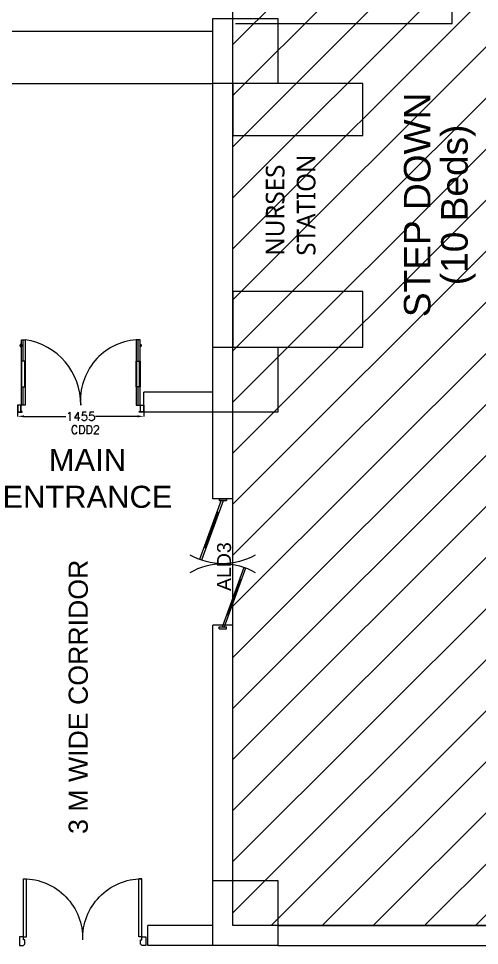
# Model space of a CAD drawing. Extents: x 3505867 to 4040009, y -660366 to -590408.
# Drawn here: x 3632873 to 3638185, y -613183 to -602488 of the extents above; entities that cross this region are included whole.
import ezdxf
from ezdxf.enums import TextEntityAlignment as Align

# ---------------------------------------------------------------- set-up
doc = ezdxf.new("R2010")
doc.units = 0
doc.header["$LTSCALE"] = 6
doc.header["$MEASUREMENT"] = 0
doc.layers.get('0').update_dxf_attribs({"linetype": 'CONTINUOUS', "lineweight": 0})
doc.layers.get('Defpoints').update_dxf_attribs({"linetype": 'CONTINUOUS', "lineweight": 0})
for name, color, linetype, lineweight in [('1200 Door', 144, 'CONTINUOUS', 0), ('COL', 5, 'CONTINUOUS', 0), ('D.F', 251, 'CONTINUOUS', 0), ('DIM', 7, 'CONTINUOUS', 0), ('DOOR', 44, 'CONTINUOUS', 0), ('Double Leaf Door', 4, 'CONTINUOUS', 0), ('FUR', 21, 'CONTINUOUS', 0), ('WALL', 10, 'CONTINUOUS', 0)]:
    doc.layers.add(name, color=color, linetype=linetype, lineweight=lineweight)
doc.styles.add('ARIAL', font='arial.ttf')
doc.styles.add('ROMANS', font='romans.shx')
doc.linetypes.add('ZIGZAG', pattern='A,0.0001,-0.2,[131,ltypeshp.shx,S=0.2,R=0,X=-0.2,Y=0],-0.4,[131,ltypeshp.shx,S=0.2,R=180,X=0.2,Y=0],-0.2', length=0.8001)
doc.dimstyles.new('AEPL1', dxfattribs={"dimtxt": 100, "dimasz": 75, "dimexe": 1.25, "dimexo": 50, "dimtad": 0, "dimdec": 0, "dimtxsty": 'ROMANS', "dimcen": 2.5, "dimclrd": 7, "dimclre": 7, "dimadec": 0, "dimazin": 0, "dimtfac": 1, "dimtdec": 0, "dimtmove": 0, "dimatfit": 3, "dimfxl": 1, "dimlwd": 0, "dimlwe": 0, "dimarcsym": 0})

# ---------------------------------------------------------------- blocks, each defined once
blk = doc.blocks.new('Z$W@#5624')
at = {"layer": 'DOOR'}
for p, q in [((1770, 446), (949, 745)), ((1779, 470), (957, 769)), ((1122, 709), (1113, 685)), ((1610, 518), (1117, 697)), ((1614, 529), (1606, 506)), ((0, 499), (25, 499)), ((0, 400), (0, 499)), ((0, 400), (25, 400)), ((19, 429), (28, 453)), ((19, 429), (840, 130)), ((25, 400), (25, 499)), ((28, 453), (849, 154)), ((183, 369), (192, 393)), ((1779, 470), (1770, 446)), ((1798, 499), (1773, 499)), ((1773, 400), (1773, 499)), ((1798, 400), (1773, 400)), ((1798, 400), (1798, 499)), ((188, 381), (680, 202)), ((685, 214), (676, 190))]:
    blk.add_line(p, q, dxfattribs=at)
at = {"layer": 'DOOR', "color": 145, "extrusion": (0, 0, -1)}
for centre, start_param, end_param in [((0, 449), -0.523599, 0.523599), ((1798, 449), 2.617994, 3.665191)]:
    blk.add_ellipse(centre, major_axis=(899, 0), ratio=1, start_param=start_param, end_param=end_param, dxfattribs=at)
blk = doc.blocks.new('21500')
at = {"layer": 'DOOR'}
for p, q in [((68, 100), (68, 770)), ((68, 770), (102, 770)), ((102, 100), (102, 770)), ((1398, 100), (1398, 770)), ((1432, 770), (1398, 770)), ((1432, 100), (1432, 770)), ((68, 100), (102, 100)), ((68, 0), (68, 2)), ((82, 15), (80, 15)), ((1432, 100), (1398, 100)), ((1418, 15), (1420, 15)), ((1432, 0), (1432, 2))]:
    blk.add_line(p, q, dxfattribs=at)
for points in [[(82, 65), (68, 65), (68, 100), (22, 100), (22, 0), (68, 0)], [(82, 15), (82, 65)], [(1418, 65), (1432, 65), (1432, 100), (1478, 100), (1478, 0), (1432, 0)], [(1418, 15), (1418, 65)]]:
    blk.add_lwpolyline(points, dxfattribs=at)
at = {"layer": 'DOOR', "color": 145}
for centre, start, end in [((64, 84), 358.4209, 89.721), ((1436, 84), 90.279, 181.5791)]:
    blk.add_arc(centre, 686, start, end, dxfattribs=at)
at = {"layer": 'DOOR'}
for centre, start, end in [((68, 15), 270, 0), ((1432, 15), 180, 270)]:
    blk.add_arc(centre, 12.5, start, end, dxfattribs=at)
blk = doc.blocks.new('*D606')
at = {"layer": 'Defpoints', "color": 0, "linetype": 'ByBlock', "transparency": 16777216}
for p in [(-8510, 7025), (-7055, 7025), (-7055, 6860)]:
    blk.add_point(p, dxfattribs=at)
at = {"layer": 'DIM', "color": 7, "linetype": 'ByBlock', "lineweight": 0, "transparency": 16777216}
for p, q in [((-8510, 6975), (-8510, 6859)), ((-7055, 6975), (-7055, 6859)), ((-8435, 6860), (-7952, 6860)), ((-7130, 6860), (-7613, 6860))]:
    blk.add_line(p, q, dxfattribs=at)
at = {"layer": 'DIM', "color": 7, "linetype": 'ByBlock', "transparency": 16777216}
for points in [[(-8435, 6872), (-8435, 6848), (-8510, 6860)], [(-7130, 6872), (-7130, 6848), (-7055, 6860)]]:
    blk.add_solid(points, dxfattribs=at)
at = {"layer": 'DIM', "color": 0, "linetype": 'ByBlock', "transparency": 16777216, "insert": (-7783, 6860), "char_height": 100, "attachment_point": 5, "style": 'ROMANS'}
blk.add_mtext('1455', dxfattribs=at)
blk = doc.blocks.new('2000x80')
at = {"layer": 'Double Leaf Door'}
for points in [[(104210, -25358), (104215, -25358), (104215, -25061), (104210, -25061)], [(104254, -25061), (104249, -25061), (104249, -25358), (104254, -25358)], [(105533, -25061), (105538, -25061), (105538, -25358), (105533, -25358)], [(105577, -25358), (105572, -25358), (105572, -25061), (105577, -25061)]]:
    blk.add_hatch(color=6, dxfattribs=at).paths.add_polyline_path(points)
at = {"layer": 'Double Leaf Door', "color": 8}
for p, q in [((104196, -24871), (104196, -24888)), ((104210, -24869), (104198, -24869)), ((104198, -24890), (104210, -24890)), ((104210, -25567), (104210, -24813)), ((104210, -24813), (104254, -24813)), ((104210, -24869), (104210, -24890)), ((104232, -25061), (104232, -24813)), ((104254, -24813), (104254, -25567)), ((105577, -24813), (105533, -24813)), ((105533, -24813), (105533, -25567)), ((105555, -25061), (105555, -24813)), ((105577, -25567), (105577, -24813)), ((105577, -24869), (105589, -24869)), ((105577, -24869), (105577, -24890)), ((105589, -24890), (105577, -24890)), ((105591, -24871), (105591, -24888)), ((104232, -25567), (104232, -25358)), ((105555, -25567), (105555, -25358)), ((104166, -25567), (104166, -25647)), ((104206, -25567), (104166, -25567)), ((104166, -25647), (104206, -25647)), ((104168, -25569), (104168, -25645)), ((104204, -25569), (104168, -25569)), ((104168, -25645), (104206, -25645)), ((104204, -25644), (104204, -25569)), ((104216, -25644), (104204, -25644)), ((104206, -25642), (104206, -25567)), ((104218, -25642), (104206, -25642)), ((104206, -25645), (104216, -25645)), ((104206, -25647), (104218, -25647)), ((104254, -25567), (104210, -25567)), ((104216, -25645), (104216, -25644)), ((104218, -25647), (104218, -25642)), ((105533, -25567), (105577, -25567)), ((105569, -25647), (105569, -25642)), ((105569, -25642), (105581, -25642)), ((105581, -25647), (105569, -25647)), ((105571, -25645), (105571, -25644)), ((105571, -25644), (105583, -25644)), ((105581, -25645), (105571, -25645)), ((105581, -25642), (105581, -25567)), ((105581, -25567), (105621, -25567)), ((105619, -25645), (105581, -25645)), ((105621, -25647), (105581, -25647)), ((105583, -25644), (105583, -25569)), ((105583, -25569), (105619, -25569)), ((105619, -25569), (105619, -25645)), ((105621, -25567), (105621, -25647))]:
    blk.add_line(p, q, dxfattribs=at)
at = {"layer": 'Double Leaf Door', "color": 6}
for p, q in [((104254, -25061), (104210, -25061)), ((104210, -25061), (104210, -25358)), ((104215, -25358), (104215, -25061)), ((104249, -25358), (104249, -25061)), ((104254, -25358), (104254, -25061)), ((105533, -25358), (105533, -25061)), ((105533, -25061), (105577, -25061)), ((105538, -25358), (105538, -25061)), ((105572, -25358), (105572, -25061)), ((105577, -25061), (105577, -25358)), ((104210, -25358), (104254, -25358)), ((105577, -25358), (105533, -25358))]:
    blk.add_line(p, q, dxfattribs=at)
at = {"layer": 'Double Leaf Door', "color": 6, "ltscale": 100}
for p, q in [((104249, -25061), (104249, -25358)), ((105538, -25061), (105538, -25358))]:
    blk.add_line(p, q, dxfattribs=at)
at = {"layer": 'Double Leaf Door', "color": 6}
for points in [[(104210, -25061), (104210, -25358), (104215, -25358), (104215, -25061), (104210, -25061)], [(104254, -25061), (104254, -25358), (104249, -25358), (104249, -25061), (104254, -25061)], [(105533, -25061), (105533, -25358), (105538, -25358), (105538, -25061), (105533, -25061)], [(105577, -25061), (105577, -25358), (105572, -25358), (105572, -25061), (105577, -25061)]]:
    blk.add_lwpolyline(points, dxfattribs=at)
at = {"layer": 'Double Leaf Door', "ltscale": 5000}
for points in [[(104210, -25061), (104210, -25358), (104215, -25358), (104215, -25061), (104210, -25061)], [(105577, -25061), (105577, -25358), (105572, -25358), (105572, -25061), (105577, -25061)]]:
    blk.add_lwpolyline(points, dxfattribs=at)
at = {"layer": 'Double Leaf Door', "color": 8}
for centre, radius, start, end in [((104196, -24880), 3.72, 90, 270), ((104198, -24871), 1.98, 90, 180), ((104198, -24888), 1.98, 180, 270), ((104144, -25555), 750, 359.0321, 81.5724), ((105589, -25509), 698, 94.5944, 184.8011), ((105589, -24871), 1.98, 0, 90), ((105589, -24888), 1.98, 270, 0), ((105591, -24880), 3.72, 270, 90)]:
    blk.add_arc(centre, radius, start, end, dxfattribs=at)
blk = doc.blocks.new('CIVIL IVF')
at = {"layer": 'D.F', "linetype": 'ByBlock'}
h = blk.add_hatch(dxfattribs=at)
h.set_pattern_fill('ANSI31', color=8, scale=3333, style=0)
h.set_pattern_definition([(45, (-3042382.2, 734918.8), (-294.59836, 294.59836), [])])
h.paths.add_polyline_path([(-6030, 17415.2), (300, 17415.2), (300, 985.2), (-6030, 985.2)])
at = {"layer": 'COL', "color": 8}
blk.add_lwpolyline([(-6260, 10700.2), (-6260, 11450.2), (-5510, 11450.2), (-5510, 10700.2)], close=True, dxfattribs=at)
at = {"layer": 'D.F', "color": 8, "lineweight": 0}
for p, q in [((-5510, 985.2), (-220, 985.2)), ((-5510, 755.2), (-220, 755.2))]:
    blk.add_line(p, q, dxfattribs=at)
at = {"layer": 'D.F', "color": 8, "linetype": 'ZIGZAG', "ltscale": 10, "flags": 128}
blk.add_lwpolyline([(-6000, 11392.7), (-3500.5, 11392.7), (-3500.5, 12621.4)], dxfattribs=at)
at = {"layer": 'D.F', "color": 8, "lineweight": 0, "ltscale": 15}
for points in [[(-4530, 10100.2), (-4530, 10700.2), (-6030, 10700.2), (-6030, 10100.2)], [(-4530, 7660), (-4530, 8300), (-6030, 8300), (-6030, 7660)]]:
    blk.add_lwpolyline(points, close=True, dxfattribs=at)
at = {"layer": 'D.F', "color": 8}
for points in [[(-6260, 7660), (-5510, 7660), (-5510, 6910), (-6260, 6910)], [(-5510, 1505), (-5510, 755), (-6260, 755), (-6260, 1505)]]:
    blk.add_lwpolyline(points, close=True, dxfattribs=at)
at = {"layer": 'FUR', "color": 8, "lineweight": 0, "ltscale": 15, "elevation": 0}
blk.add_lwpolyline([(-6260, 10700.2), (-6260, 11300.2), (-9260, 11300.2), (-9260, 10700.2)], close=True, dxfattribs=at)
at = {"layer": 'WALL', "color": 8, "linetype": 'ByBlock'}
for p, q in [((-6260, 7660), (-6260, 10700.2)), ((-6030, 7660), (-6030, 10700.2)), ((-7055, 6910), (-7055, 7140)), ((-6260, 7140), (-7055, 7140)), ((-7055, 6910), (-7055, 7140)), ((-6260, 7140), (-7055, 7140)), ((-6260, 6910), (-7055, 6910)), ((-6260, 5909.8), (-6260, 6910)), ((-6030, 5909.8), (-6030, 6910)), ((-6030, 5909.8), (-6260, 5909.8)), ((-6030, 4449.8), (-6260, 4449.8)), ((-6260, 1505), (-6260, 4449.8)), ((-6030, 1505), (-6030, 4449.8)), ((-7010, 755.2), (-7010, 985.2)), ((-6260, 985.2), (-7010, 985.2)), ((-7010, 755.2), (-7010, 985.2)), ((-6260, 985.2), (-7010, 985.2)), ((-6260, 755.2), (-7010, 755.2)), ((-6260, 755.2), (-7010, 755.2))]:
    blk.add_line(p, q, dxfattribs=at)
blk.add_lwpolyline([(-6030, 17415.2), (300, 17415.2), (300, 985.2), (-6030, 985.2)], close=True, dxfattribs=at)
at = {"layer": 'D.F', "color": 8, "linetype": 'Continuous', "xscale": 0.8343726266175508, "yscale": 0.8343726266175508, "zscale": 0.8343726266175508, "rotation": 270}
blk.add_blockref('Z$W@#5624', (-6520, 5909.8), dxfattribs=at)
at = {"layer": 'DOOR', "color": 8, "linetype": 'Continuous', "xscale": -1}
blk.add_blockref('21500', (-7010, 755.2), dxfattribs=at)
blk.add_blockref('21500', (-7010, 755.2), dxfattribs=at)
at = {"layer": 'Double Leaf Door', "color": 8}
blk.add_blockref('2000x80', (-112675.9, 32557.2), dxfattribs=at)
at = {"layer": '1200 Door', "color": 8, "linetype": 'ByBlock', "style": 'ROMANS'}
blk.add_text('CDD2', height=94.18, dxfattribs=at).set_placement((-7896.2, 6659.3, -35804.4))
at = {"layer": 'D.F', "color": 8, "linetype": 'Continuous', "style": 'ARIAL'}
for s, p in [('STEP DOWN', (-3751.2, 9300)), ('(10 Beds)', (-3322.3, 9300))]:
    blk.add_text(s, height=306.13, rotation=90, dxfattribs=at).set_placement(p, align=Align.CENTER)
at = {"layer": 'D.F', "color": 8, "style": 'ARIAL', "width": 1}
blk.add_text('ALD3', height=161.2, rotation=90, dxfattribs=at).set_placement((-6050, 4844.4))
at = {"layer": 'D.F', "color": 8, "linetype": 'Continuous', "insert": (-5074.5, 8713.7), "char_height": 214.291, "width": 161.6, "attachment_point": 7, "rotation": 90, "style": 'ARIAL'}
blk.add_mtext('{\\fSegoe Script|b0|i0|c0|p34;NURSES STATION}', dxfattribs=at)
at = {"layer": 'DIM', "color": 8, "insert": (-7704.9, 6142.7), "char_height": 255, "width": 2770.907, "attachment_point": 5, "style": 'ARIAL'}
blk.add_mtext('MAIN ENTRANCE', dxfattribs=at)
at = {"layer": 'WALL', "color": 8, "linetype": 'Continuous', "insert": (-7809.6, 3623.9), "char_height": 220.414, "width": 4941.395, "attachment_point": 5, "rotation": 90, "style": 'ARIAL'}
blk.add_mtext('3 M WIDE CORRIDOR', dxfattribs=at)
at = {"layer": 'DIM', "color": 8, "linetype": 'ByBlock'}
dim = blk.add_linear_dim(base=(-7055, 6860), p1=(-8510, 7025), p2=(-7055, 7025), dimstyle='AEPL1', dxfattribs=at)
dim.commit()
dim.dimension.update_dxf_attribs({"geometry": '*D606', "text_midpoint": (-7782.5, 6860), "dimtype": 160})

msp = doc.modelspace()

# ---------------------------------------------------------------- block references
at = {"linetype": 'ByBlock'}
msp.add_blockref('CIVIL IVF', (3641372.2, -613938.4), dxfattribs=at)

doc.saveas('drawing.dxf')
